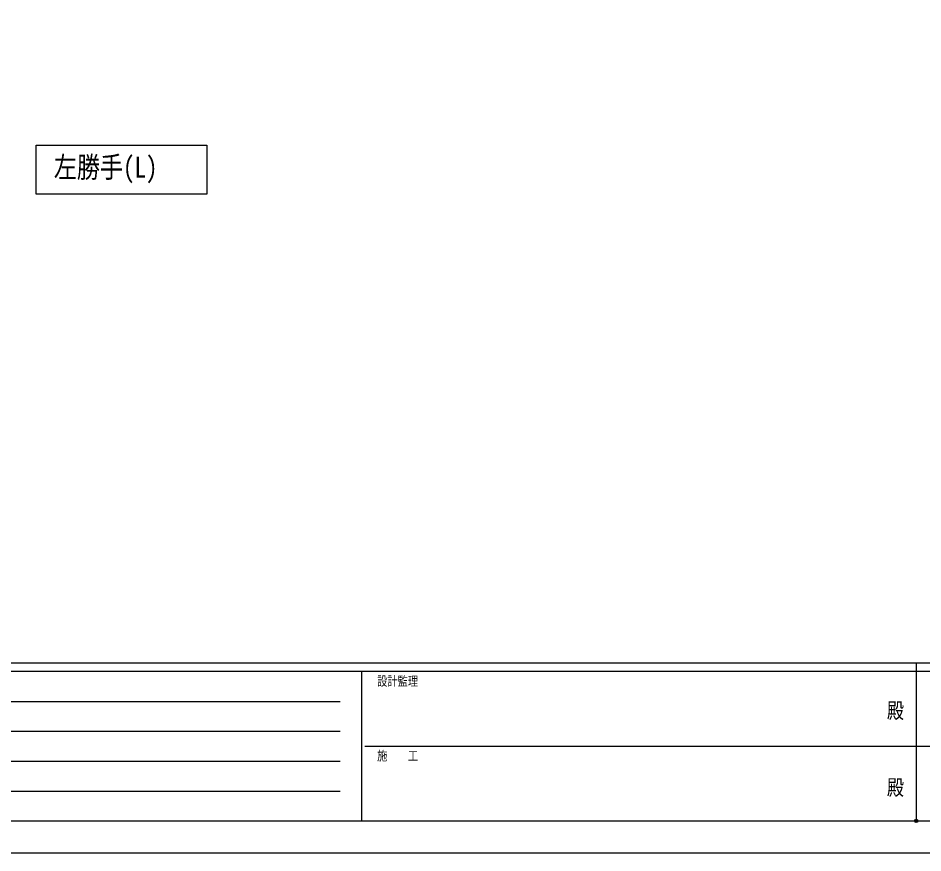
# Model space of a CAD drawing. Units: millimetres, scale not verified. Extents: x -8410 to 8410, y -5940 to 5940.
# Drawn here: x -4219 to 21, y -5940 to -2027 of the extents above; entities that cross this region are included whole.
import ezdxf
from ezdxf.enums import TextEntityAlignment as Align

# ---------------------------------------------------------------- set-up
doc = ezdxf.new("R2010")
doc.units = ezdxf.units.MM
doc.header["$LTSCALE"] = 30
doc.header["$PDMODE"] = 32
doc.header["$PDSIZE"] = 15
doc.layers.add('0-1_USER1', color=3, linetype='Continuous')
doc.layers.add('0-7_YKK_ZWAK', color=7, linetype='Continuous')
doc.styles.add('ＭＳ ゴシック', font='')
doc.styles.get('ＭＳ ゴシック').set_extended_font_data('MS Gothic')

msp = doc.modelspace()

# ---------------------------------------------------------------- linework, layer by layer
at = {"layer": '0-1_USER1'}
msp.add_lwpolyline([(-4135.03, -2622.62), (-3335.03, -2622.62), (-3335.03, -2852.62), (-4135.03, -2852.62)], close=True, dxfattribs=at)
at = {"layer": '0-7_YKK_ZWAK'}
for p, q in [((7790.14, -5050.1), (-7809.86, -5050.1)), ((-9.86, -5050.1), (-9.86, -5790.1)), ((-2609.86, -5090.1), (-7809.86, -5090.1)), ((-2609.86, -5090.1), (-2609.86, -5790.1)), ((-9.86, -5090.1), (-2609.86, -5090.1)), ((2590.14, -5090.1), (-9.86, -5090.1)), ((-7724.86, -5230.1), (-2709.86, -5230.1)), ((-7724.86, -5370.1), (-2709.86, -5370.1)), ((-2594.86, -5440.1), (-9.86, -5440.1)), ((-9.86, -5440.1), (2590.14, -5440.1)), ((-7724.86, -5510.1), (-2709.86, -5510.1)), ((-7724.86, -5650.1), (-2709.86, -5650.1)), ((-7809.86, -5790.1), (-2609.86, -5790.1)), ((-2609.86, -5790.1), (-9.86, -5790.1)), ((-9.86, -5790.1), (2590.14, -5790.1))]:
    msp.add_line(p, q, dxfattribs=at)
msp.add_lwpolyline([(-8409.9, -5940.1), (8410.1, -5940.1), (8410.1, 5939.9), (-8409.9, 5939.9)], close=True, dxfattribs=at)
msp.add_point((-9.86, -5790.1), dxfattribs=at)

# ---------------------------------------------------------------- texts
at = {"layer": '0-1_USER1', "style": 'ＭＳ ゴシック', "width": 0.8}
msp.add_text('左勝手(L)', height=98.97, dxfattribs=at).set_placement((-4051.83, -2805.12), align=Align.BOTTOM_LEFT)
at = {"layer": '0-7_YKK_ZWAK', "style": 'ＭＳ ゴシック', "width": 0.8}
for s, height, p in [('設計監理', 43.99, (-2536.53, -5170.1)), ('殿', 73.31, (-147.23, -5331.77)), ('施\u3000\u3000工', 43.99, (-2536.53, -5520.1)), ('殿', 73.31, (-147.23, -5691.77))]:
    msp.add_text(s, height=height, dxfattribs=at).set_placement(p, align=Align.BOTTOM_LEFT)

doc.saveas('drawing.dxf')
